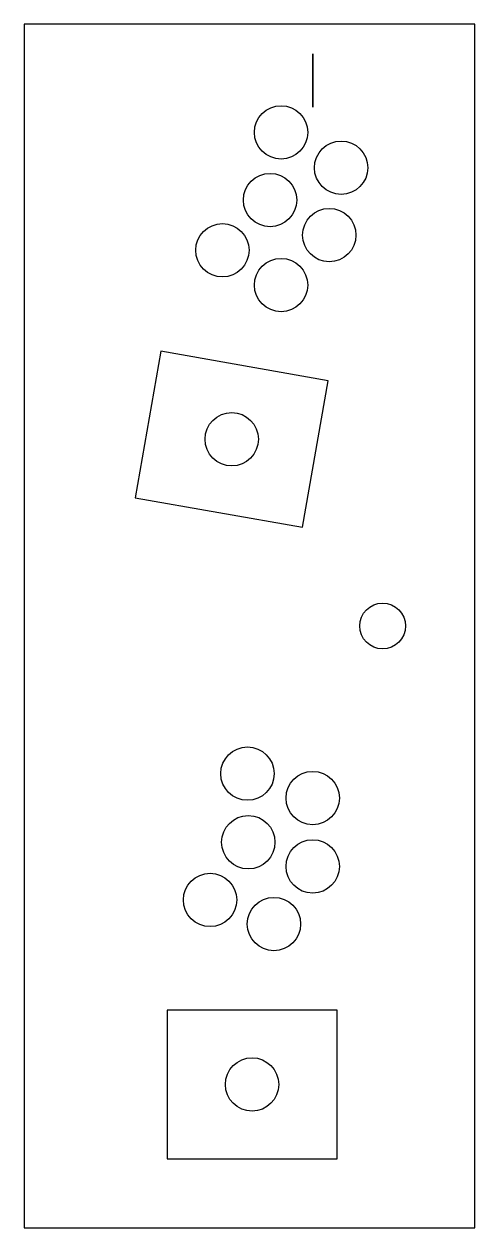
# Model space of a CAD drawing. Header units: inches. Extents: x 1.8 to 11.4, y 1.8 to 27.3.
import ezdxf

# ---------------------------------------------------------------- set-up
doc = ezdxf.new("R2010")
doc.units = ezdxf.units.IN
doc.header["$MEASUREMENT"] = 0
doc.layers.add('Lines', color=114, linetype='Continuous', true_color=0x1bb158)

msp = doc.modelspace()

# ---------------------------------------------------------------- linework, layer by layer
at = {"layer": 'Lines', "color": 53, "true_color": 0xc6e157}
for points in [[(11.355, 1.8), (11.355, 27.3), (1.8, 27.3), (1.8, 1.8)], [(7.7, 16.642), (8.247, 19.745), (4.702, 20.37), (4.155, 17.268)], [(8.432, 3.264), (8.432, 6.414), (4.832, 6.414), (4.832, 3.264)]]:
    msp.add_lwpolyline(points, close=True, dxfattribs=at)
msp.add_polyline3d([(7.917, 25.541, 0), (7.917, 26.671, 0), (7.917, 26.671, 0), (7.917, 25.541, 0)], close=True, dxfattribs=at)
for centre, radius in [((7.247, 25.006), 0.565), ((8.519, 24.257), 0.565), ((7.013, 23.573), 0.565), ((8.268, 22.83), 0.565), ((6.003, 22.509), 0.565), ((7.247, 21.772), 0.565), ((6.201, 18.506), 0.565), ((9.398, 14.55), 0.485), ((6.534, 11.423), 0.565), ((7.917, 10.906), 0.565), ((6.552, 9.97), 0.565), ((7.917, 9.457), 0.565), ((5.742, 8.747), 0.565), ((7.095, 8.237), 0.565), ((6.632, 4.839), 0.565)]:
    msp.add_circle(centre, radius, dxfattribs=at)

doc.saveas('drawing.dxf')
